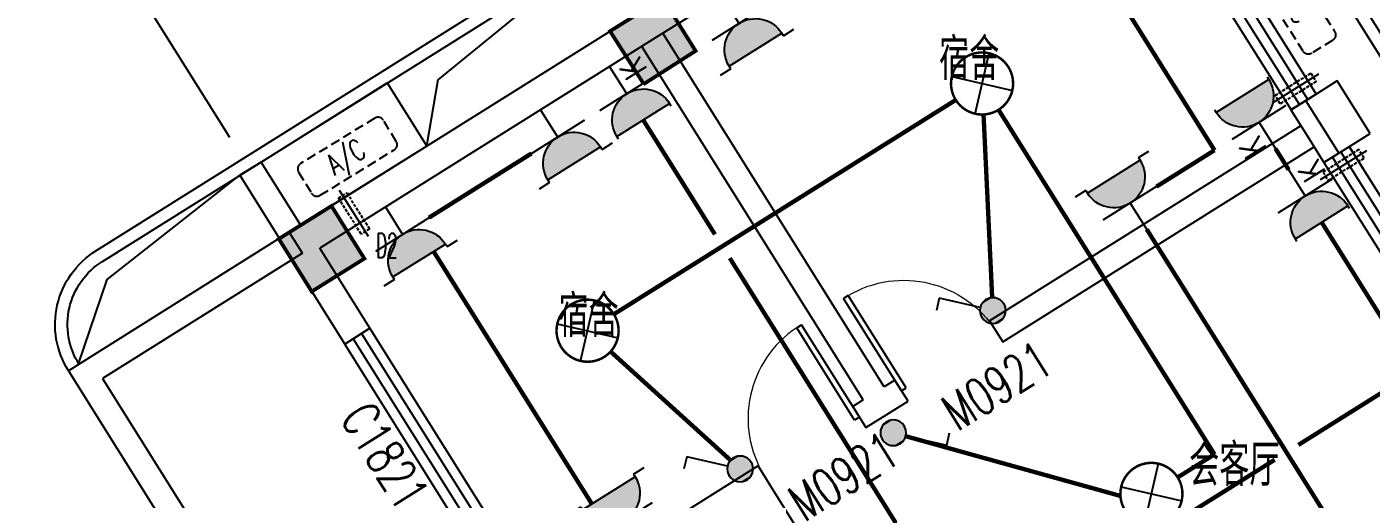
# Model space of a CAD drawing. Extents: x -9422388 to 15610651, y -1992469 to 953794.
# Drawn here: x -2638023 to -2627196, y -184694 to -180890 of the extents above; entities that cross this region are included whole.
import ezdxf
from ezdxf.enums import TextEntityAlignment as Align

# ---------------------------------------------------------------- set-up
doc = ezdxf.new("R2010")
doc.units = 0
doc.header["$LTSCALE"] = 1000
for name, pattern in [('( Hidden )', [0.375, 0.25, -0.125]), ('ACAD_ISO04W100', [30, 24, -3, 0, -3]), ('DASH', [0.35, 0.25, -0.1])]:
    doc.linetypes.add(name, pattern=pattern)
for name, color, linetype in [('A-ANNO-TEXT', 7, 'Continuous'), ('A-ELEV-LIN-0.3', 30, 'Continuous'), ('A-ELEV-LIN-0.4', 40, 'Continuous'), ('A-FLOR-HVAC', 4, 'Continuous'), ('A-FLOR-OTHER2-ON', 83, 'Continuous'), ('A-SECT-DOOR', 141, 'Continuous'), ('AXIS', 3, 'Continuous'), ('C-KZ', 2, 'Continuous'), ('C-Z-HATCH', 253, 'Continuous'), ('COLUMN', 9, 'Continuous'), ('EQUIP-插座', 3, 'Continuous'), ('EQUIP-照明', 3, 'Continuous'), ('PUB_TEXT', 7, 'Continuous'), ('TEL_TEXT', 7, 'Continuous'), ('WALL', 9, 'Continuous'), ('WALL-PARAPET', 6, 'Continuous'), ('WINDOW', 4, 'Continuous'), ('WINDOW_TEXT', 7, 'Continuous'), ('WIRE-插座', 5, 'Continuous'), ('WIRE-照明', 1, 'Continuous')]:
    doc.layers.add(name, color=color, linetype=linetype)
doc.layers.add('建筑底图', color=8, linetype='Continuous', lineweight=5)
doc.styles.add('_SIMPLEX', font='SIMPLEX.shx', dxfattribs={"width": 0.7})
doc.styles.add('_TCH_DIM', font='SIMPLEX', dxfattribs={"bigfont": 'GBCBIG'})
doc.styles.add('_TCH_DIM_T3', font='SIMPLEX', dxfattribs={"width": 0.705882, "bigfont": 'GBCBIG'})
doc.styles.add('_TCH_WINDOW', font='SIMPLEX', dxfattribs={"height": 3.5, "bigfont": 'GBCBIG'})
doc.styles.add('_TEL_ATTDEF', font='GBENOR', dxfattribs={"width": 0.8, "height": 3, "bigfont": 'GBCBIG'})
doc.styles.add('_TEL_DIM', font='SIMPLEX', dxfattribs={"width": 0.8, "height": 3.5, "bigfont": 'HZTXT'})
doc.styles.get("Standard").update_dxf_attribs({"font": 'gbenor.shx', "bigfont": 'gbcbig.shx'})
doc.dimstyles.new('_TCH_ARCH&&100', dxfattribs={"dimtxt": 297.5, "dimasz": 100, "dimexe": 250, "dimexo": 300, "dimgap": 126.25, "dimtad": 1, "dimdec": 0, "dimzin": 0, "dimdsep": 46, "dimtxsty": '_TCH_DIM_T3', "dimblk": 'ARCHTICK', "dimcen": 0.09, "dimclrt": 7, "dimazin": 2, "dimtfac": 1, "dimtdec": 0, "dimtix": 1, "dimtmove": 2, "dimatfit": 3, "dimfxl": 0, "dimtolj": 1, "dimtzin": 0, "dimarcsym": 0})

# ---------------------------------------------------------------- blocks, each defined once
blk = doc.blocks.new('KTWJ1')
at = {"layer": 'A-FLOR-HVAC', "color": 0, "linetype": '( Hidden )', "ltscale": 0.3}
blk.add_lwpolyline([(152982, -14209, 0.414214), (153032, -14259), (153732, -14259, 0.414214), (153782, -14209), (153782, -14009, 0.414214), (153732, -13959), (153032, -13959, 0.414214), (152982, -14009)], format="xyb", close=True, dxfattribs=at)
at = {"layer": 'A-FLOR-HVAC', "color": 0, "style": '_TCH_WINDOW', "width": 0.705882}
blk.add_text('A/C', height=170, dxfattribs=at).set_placement((153214, -14188))
blk = doc.blocks.new('KTB')
at = {"layer": 'A-SECT-DOOR', "color": 0}
blk.add_lwpolyline([(1060656, -376423), (1061320, -377483), (1061828, -377164), (1060235, -374622), (1059726, -374941), (1060390, -376000)], dxfattribs=at)
at = {"layer": 'A-FLOR-HVAC', "color": 8, "xscale": -1, "rotation": 122.0782976835921}
blk.add_blockref('KTWJ1', (966813, -252808), dxfattribs=at)
blk = doc.blocks.new('宿舍楼柱网1')
at = {"layer": 'C-Z-HATCH'}
h = blk.add_hatch(color=0, dxfattribs=at)
h.dxf.hatch_style = 1
edge = h.paths.add_edge_path()
edge.add_line((642259, 165280), (642680, 165549))
edge.add_line((642680, 165549), (642415, 165973))
edge.add_line((642415, 165973), (641991, 165708))
edge.add_line((641991, 165708), (642262, 165283))
h = blk.add_hatch(color=0, dxfattribs=at)
h.dxf.hatch_style = 1
h.paths.add_polyline_path([(642259, 165280), (642683, 165545), (642418, 165969), (641994, 165704)])
h = blk.add_hatch(color=0, dxfattribs=at)
h.dxf.hatch_style = 1
h.paths.add_polyline_path([(639588, 163611), (640012, 163876), (639747, 164300), (639323, 164035)])
at = {"layer": 'C-KZ', "color": 0, "const_width": 30}
for points in [[(642259, 165280), (642680, 165549), (642415, 165973), (641991, 165708), (642262, 165283)], [(639588, 163611), (640012, 163876), (639747, 164300), (639323, 164035), (639588, 163611)]]:
    blk.add_lwpolyline(points, dxfattribs=at)
blk = doc.blocks.new('A$C0CF77FE4')
at = {"layer": 'A-FLOR-OTHER2-ON', "color": 0, "linetype": 'ACAD_ISO04W100', "ltscale": 5}
blk.add_line((40, 440), (40, 0), dxfattribs=at)
at = {"layer": 'A-FLOR-OTHER2-ON', "color": 0, "linetype": 'DASH', "ltscale": 0.1}
blk.add_lwpolyline([(0, 390), (80, 390), (80, 50), (0, 50)], close=True, dxfattribs=at)
blk = doc.blocks.new('$TCHSYS$WIN2D')
at = {"color": 0}
for p, q in [((-0.5, 0.5), (0.5, 0.5)), ((-0.5, 0.5), (-0.5, -0.5)), ((0.5, 0.5), (0.5, -0.5)), ((0.5, 0.1667), (-0.5, 0.1667)), ((0.5, -0.1667), (-0.5, -0.1667)), ((-0.5, -0.5), (0.5, -0.5))]:
    blk.add_line(p, q, dxfattribs=at)
blk = doc.blocks.new('$DorLib2D$00000001')
at = {"color": 0}
for p, q in [((0.45, 0.975), (0.5, 0.975)), ((0.45, 0), (0.45, 0.975)), ((0.5, 0), (0.5, 0.975)), ((0.5, 0), (0.45, 0))]:
    blk.add_line(p, q, dxfattribs=at)
at = {"color": 0, "lineweight": 13}
blk.add_arc((0.475, 0), 0.975, 91.4693, 180, dxfattribs=at)
blk = doc.blocks.new('_ArchTick')
at = {"color": 0, "linetype": 'ByBlock', "const_width": 0.4}
blk.add_lwpolyline([(-0.5, -0.5), (0.5, 0.5)], dxfattribs=at)
blk = doc.blocks.new('*D627')
at = {"layer": 'AXIS', "color": 0, "lineweight": -2, "transparency": 16777216}
for p, q in [((1917797, -372113), (1916071, -369359)), ((1908154, -374616), (1916204, -369571)), ((1909747, -377158), (1908021, -374404))]:
    blk.add_line(p, q, dxfattribs=at)
at = {"layer": 'Defpoints', "color": 0, "transparency": 16777216}
for p in [(1916204, -369571), (1917956, -372367), (1909907, -377412)]:
    blk.add_point(p, dxfattribs=at)
at = {"layer": 'AXIS', "color": 0, "lineweight": -2, "transparency": 16777216, "xscale": 100, "yscale": 100, "zscale": 100}
for p, rotation in [((1916204, -369571), 32.07829767622253), ((1908154, -374616), 212.0782976762225)]:
    blk.add_blockref('_ArchTick', p, dxfattribs=dict(at, rotation=rotation))
at = {"layer": 'AXIS', "color": 7, "transparency": 16777216, "insert": (1912033, -371860), "char_height": 297.5, "attachment_point": 5, "rotation": 32.0783, "style": '_TCH_DIM_T3'}
blk.add_mtext('\\A1;9500', dxfattribs=at)
blk = doc.blocks.new('*D628')
at = {"layer": 'AXIS', "color": 0, "lineweight": -2, "transparency": 16777216}
for p, q in [((1911442, -376096), (1910141, -374020)), ((1908579, -375294), (1910274, -374232)), ((1909747, -377158), (1908446, -375082))]:
    blk.add_line(p, q, dxfattribs=at)
at = {"layer": 'Defpoints', "color": 0, "transparency": 16777216}
for p in [(1910274, -374232), (1911601, -376350), (1909907, -377412)]:
    blk.add_point(p, dxfattribs=at)
at = {"layer": 'AXIS', "color": 0, "lineweight": -2, "transparency": 16777216, "xscale": 100, "yscale": 100, "zscale": 100}
for p, rotation in [((1910274, -374232), 32.07829767622299), ((1908579, -375294), 212.078297676223)]:
    blk.add_blockref('_ArchTick', p, dxfattribs=dict(at, rotation=rotation))
at = {"layer": 'AXIS', "color": 7, "transparency": 16777216, "insert": (1909280, -374530), "char_height": 297.5, "attachment_point": 5, "rotation": 32.0783, "style": '_TCH_DIM_T3'}
blk.add_mtext('\\A1;2000', dxfattribs=at)
blk = doc.blocks.new('*D629')
at = {"layer": 'AXIS', "color": 0, "lineweight": -2, "transparency": 16777216}
for p, q in [((1913222, -374981), (1911920, -372905)), ((1910274, -374232), (1912053, -373117)), ((1911442, -376096), (1910141, -374020))]:
    blk.add_line(p, q, dxfattribs=at)
at = {"layer": 'Defpoints', "color": 0, "transparency": 16777216}
for p in [(1912053, -373117), (1913381, -375235), (1911601, -376350)]:
    blk.add_point(p, dxfattribs=at)
at = {"layer": 'AXIS', "color": 0, "lineweight": -2, "transparency": 16777216, "xscale": 100, "yscale": 100, "zscale": 100}
for p, rotation in [((1912053, -373117), 32.07829767622366), ((1910274, -374232), 212.0782976762237)]:
    blk.add_blockref('_ArchTick', p, dxfattribs=dict(at, rotation=rotation))
at = {"layer": 'AXIS', "color": 7, "transparency": 16777216, "insert": (1911017, -373441), "char_height": 297.5, "attachment_point": 5, "rotation": 32.0783, "style": '_TCH_DIM_T3'}
blk.add_mtext('\\A1;2100', dxfattribs=at)
blk = doc.blocks.new('*D648')
at = {"layer": 'AXIS', "color": 0, "lineweight": -2, "transparency": 16777216}
for p, q in [((1919589, -372524), (1921665, -371223)), ((1921453, -371356), (1923365, -374406)), ((1921501, -375574), (1923577, -374273))]:
    blk.add_line(p, q, dxfattribs=at)
at = {"layer": 'Defpoints', "color": 0, "transparency": 16777216}
for p in [(1919335, -372683), (1923365, -374406), (1921247, -375734)]:
    blk.add_point(p, dxfattribs=at)
at = {"layer": 'AXIS', "color": 0, "lineweight": -2, "transparency": 16777216, "xscale": 100, "yscale": 100, "zscale": 100}
for p, rotation in [((1921453, -371356), 122.078297676223), ((1923365, -374406), 302.078297676223)]:
    blk.add_blockref('_ArchTick', p, dxfattribs=dict(at, rotation=rotation))
at = {"layer": 'AXIS', "color": 7, "transparency": 16777216, "insert": (1922642, -372735), "char_height": 297.5, "attachment_point": 5, "rotation": 302.0783, "style": '_TCH_DIM_T3'}
blk.add_mtext('\\A1;3600', dxfattribs=at)
blk = doc.blocks.new('*D655')
at = {"layer": 'AXIS', "color": 0, "lineweight": -2, "transparency": 16777216}
for p, q in [((1909336, -378950), (1907260, -380251)), ((1907472, -380118), (1909384, -383169)), ((1911248, -382000), (1909172, -383302))]:
    blk.add_line(p, q, dxfattribs=at)
at = {"layer": 'Defpoints', "color": 0, "transparency": 16777216}
for p in [(1909591, -378791), (1911502, -381841), (1909384, -383169)]:
    blk.add_point(p, dxfattribs=at)
at = {"layer": 'AXIS', "color": 0, "lineweight": -2, "transparency": 16777216, "xscale": 100, "yscale": 100, "zscale": 100}
for p, rotation in [((1907472, -380118), 122.0782976762225), ((1909384, -383169), 302.0782976762225)]:
    blk.add_blockref('_ArchTick', p, dxfattribs=dict(at, rotation=rotation))
at = {"layer": 'AXIS', "color": 7, "transparency": 16777216, "insert": (1908661, -381498), "char_height": 297.5, "attachment_point": 5, "rotation": 302.0783, "style": '_TCH_DIM_T3'}
blk.add_mtext('\\A1;3600', dxfattribs=at)
blk = doc.blocks.new('$equip$00002539')
for p, q in [((-0.354, 0.354), (0.354, -0.354)), ((0.354, 0.354), (-0.354, -0.354))]:
    blk.add_line(p, q)
at = {"const_width": 0.04}
blk.add_lwpolyline([(-0.5, 0, 1), (0.5, 0, 1), (-0.5, 0, 0.911406)], format="xyb", dxfattribs=at)
blk.add_circle((0, 0), 0.5)
for p in [(0, 0.5), (-0.5, 0), (0.5, 0), (0, -0.5)]:
    blk.add_point(p)
at = {"color": 7, "style": '_TEL_DIM', "flags": 1}
blk.add_attdef('A', text='', height=0.00002, dxfattribs=at).set_placement((0, 0), align=Align.MIDDLE_CENTER)
blk = doc.blocks.new('$equip$00001764')
for p, q in [((-0.5, 1.05), (-0.5, 1)), ((-0.5, 1), (0.5, 1)), ((0.5, 1.05), (0.5, 1)), ((0.5, 0.5), (-0.5, 0.5)), ((0, 0.5), (0, 0))]:
    blk.add_line(p, q)
blk.add_arc((0, 1), 0.5, 180, 0)
for p in [(-0.5, 0.5), (0.5, 0.5), (0, 0)]:
    blk.add_point(p)
for points in [[(0.433, 0.75), (-0.433, 0.75), (0.5, 1), (-0.5, 1)], [(0.25, 0.567), (-0.25, 0.567), (0.433, 0.75), (-0.433, 0.75)], [(0, 0.5), (0, 0.5), (0.25, 0.567), (-0.25, 0.567)]]:
    blk.add_solid(points)
at = {"color": 7, "style": '_TEL_DIM'}
blk.add_attdef('$TEXT$', text='', height=0.4, dxfattribs=at).set_placement((0.303, 0.211), align=Align.MIDDLE_CENTER)
at = {"color": 7, "style": '_TEL_DIM', "flags": 1}
blk.add_attdef('A', text='', height=0.00002, dxfattribs=at).set_placement((0, 0), align=Align.MIDDLE_CENTER)
blk = doc.blocks.new('$equip$00001240')
for p, q in [((-0.5, 1.05), (-0.7, 1.05)), ((-0.5, 1.05), (-0.5, 1)), ((-0.5, 1), (0.5, 1)), ((0.5, 1.05), (0.7, 1.05)), ((0.5, 1.05), (0.5, 1)), ((-0.5, 0.5), (0.5, 0.5)), ((0, 0.5), (0, 0))]:
    blk.add_line(p, q)
blk.add_arc((0, 1), 0.5, 180, 0)
for points in [[(0.433, 0.75), (-0.433, 0.75), (0.5, 1), (-0.5, 1)], [(0.25, 0.567), (-0.25, 0.567), (0.433, 0.75), (-0.433, 0.75)], [(0, 0.5), (0, 0.5), (0.25, 0.567), (-0.25, 0.567)]]:
    blk.add_solid(points)
at = {"layer": 'EQUIP-照明'}
for p in [(0, 1), (-0.5, 0.5), (0.5, 0.5), (0, 0)]:
    blk.add_point(p, dxfattribs=at)
at = {"layer": 'EQUIP-照明', "flags": 9}
blk.add_attdef('A', (0, 0), '', height=0.00002, dxfattribs=at)
blk = doc.blocks.new('$equip$00001962')
for p, q in [((0.147, 0.356), (0.625, 0.833)), ((0.625, 0.833), (0.766, 0.692))]:
    blk.add_line(p, q)
blk.add_circle((0, 0.208), 0.208)
for p in [(0, 0.417), (-0.208, 0.208), (0, 0), (0.208, 0.208)]:
    blk.add_point(p)
for points in [[(-0.18, 0.313), (0.18, 0.313), (-0.208, 0.208), (0.208, 0.208)], [(-0.104, 0.389), (0.104, 0.389), (-0.18, 0.313), (0.18, 0.313)], [(0, 0.417), (0, 0.417), (-0.104, 0.389), (0.104, 0.389)], [(-0.18, 0.104), (0.18, 0.104), (-0.208, 0.208), (0.208, 0.208)], [(-0.104, 0.028), (0.104, 0.028), (-0.18, 0.104), (0.18, 0.104)], [(0, 0), (0, 0), (-0.104, 0.028), (0.104, 0.028)]]:
    blk.add_solid(points)
at = {"layer": 'TEL_TEXT', "style": '_TEL_DIM', "flags": 1}
blk.add_attdef('A', text='', height=0.00002, dxfattribs=at).set_placement((0, 0), align=Align.MIDDLE_CENTER)
blk = doc.blocks.new('4444')
at = {"layer": 'A-ELEV-LIN-0.3', "color": 8}
for points in [[(1910300.1, -378228), (1910300.1, -378228, -0.4142136), (1910521.4, -377263.1), (1917469.5, -372908.3, -0.4142136), (1919537.1, -373382.6), (1932807.3, -394555, -0.2728148), (1932848.7, -396077.9), (1928630, -403701.1, -0.2728148), (1927317.5, -404474.7), (1876130.2, -404474.7, -0.4142134), (1874530.2, -402874.7), (1874530.2, -394774.7, -0.4142137), (1875230.2, -394074.7), (1875230.2, -394074.7)], [(1910384.8, -378174.9), (1910384.8, -378174.9, -0.4142136), (1910574.5, -377347.8), (1917522.6, -372993, -0.4142136), (1919452.3, -373435.7), (1932722.6, -394608.1, -0.2728148), (1932761.2, -396029.5), (1928542.5, -403652.6, -0.2728148), (1927317.5, -404374.7), (1904330.2, -404374.7)]]:
    blk.add_lwpolyline(points, format="xyb", dxfattribs=at)
blk.add_lwpolyline([(1911851.7, -376547.5), (1911682.3, -376653.7), (1911999.1, -377159.3), (1912168.6, -377053)], close=True, dxfattribs=at)
at = {"layer": 'A-ELEV-LIN-0.4', "color": 8}
for points in [[(1914478.4, -374901.1), (1913276.2, -375885.2), (1913184.7, -376420.4)], [(1910382.9, -378171.8), (1910613, -377494), (1911682.3, -376653.7)]]:
    blk.add_lwpolyline(points, dxfattribs=at)
at = {"layer": 'A-SECT-DOOR', "color": 8}
blk.add_lwpolyline([(1912168.6, -377053), (1911851.7, -376547.5), (1912868.5, -375910.2), (1913187.1, -376418.5)], close=True, dxfattribs=at)
at = {"layer": 'AXIS', "color": 8}
blk.add_line((1911601.5, -376350.1), (1909477.2, -372960.8), dxfattribs=at)
at = {"layer": 'COLUMN', "color": 8}
for p, q in [((1920520.8, -375893.6), (1920266.6, -376052.9)), ((1920786.3, -376317.2), (1920520.8, -375893.6)), ((1920266.6, -376052.9), (1920532.1, -376476.6)), ((1920532.1, -376476.6), (1920786.3, -376317.2))]:
    blk.add_line(p, q, dxfattribs=at)
at = {"layer": 'WALL', "color": 8}
for p, q in [((1918443.2, -373407.3), (1915003.1, -375563.5)), ((1914875.6, -375360.2), (1911994.7, -377165.8)), ((1915003.1, -375563.5), (1912325.5, -377241.7)), ((1916872.2, -378357.4), (1915087.8, -375510.4)), ((1916702.7, -378463.6), (1914918.3, -375616.6)), ((1920351.3, -375999.7), (1920147.9, -376127.2)), ((1920351.3, -375999.8), (1920351.3, -375999.7)), ((1920147.9, -376127.2), (1920280.7, -376339.1)), ((1920227.6, -376254.3), (1917719.5, -377826.3)), ((1920280.7, -376339.1), (1920413.5, -376550.9)), ((1917825.7, -377995.8), (1920333.8, -376423.8)), ((1920413.5, -376550.9), (1920532.1, -376476.6)), ((1911994.7, -377165.8), (1912525.8, -378013.1)), ((1912729.1, -377885.7), (1912325.5, -377241.7)), ((1917719.5, -377826.3), (1917825.7, -377995.8)), ((1912525.8, -378013.1), (1912729.1, -377885.7)), ((1916956.9, -378304.3), (1916872.2, -378357.4)), ((1917063.2, -378473.8), (1916956.9, -378304.3)), ((1916702.7, -378463.6), (1916618, -378516.7)), ((1916618, -378516.7), (1916724.2, -378686.2)), ((1916893.7, -378580), (1917063.2, -378473.8)), ((1916724.2, -378686.2), (1916893.7, -378580)), ((1915770.7, -379047.8), (1913906.6, -380216.2)), ((1915855.4, -378994.7), (1915770.7, -379047.8)), ((1915961.6, -379164.2), (1915855.4, -378994.7)), ((1916917.6, -380689.3), (1915961.6, -379164.2))]:
    blk.add_line(p, q, dxfattribs=at)
at = {"layer": 'WALL-PARAPET', "color": 8}
for p, q in [((1912079.4, -377112.7), (1910300.1, -378228)), ((1912185.6, -377282.2), (1912079.4, -377112.7)), ((1912185.6, -377282.2), (1910575.7, -378291.2)), ((1910300.1, -378228), (1918888.8, -391931.2)), ((1910575.7, -378291.2), (1919058.3, -391825))]:
    blk.add_line(p, q, dxfattribs=at)
at = {"color": 8}
blk.add_blockref('宿舍楼柱网1', (1272672.3, -541201.1), dxfattribs=at)
at = {"layer": 'A-FLOR-HVAC', "color": 8, "rotation": 31.47243854445313}
blk.add_blockref('KTWJ1', (1774363.5, -444550), dxfattribs=at)
at = {"layer": 'A-FLOR-OTHER2-ON', "color": 8, "linetype": 'DASH'}
for p, rotation in [((1920392.3, -375871.7), 122.0783001587689), ((1912518.1, -376754.1), 212.0783001587689)]:
    blk.add_blockref('A$C0CF77FE4', p, dxfattribs=dict(at, rotation=rotation))
at = {"layer": 'A-FLOR-OTHER2-ON', "color": 8, "linetype": 'DASH', "xscale": -1, "rotation": 122.0783001587689}
blk.add_blockref('A$C0CF77FE4', (1920736.3, -376420.5), dxfattribs=at)
at = {"layer": 'A-SECT-DOOR', "color": 8}
blk.add_blockref('KTB', (859961, 0), dxfattribs=at)
at = {"layer": 'WINDOW', "color": 8}
ref = blk.add_blockref('$TCHSYS$WIN2D', (1919466.3, -374813.7), dxfattribs=dict(at, xscale=2950, yscale=-240, zscale=2950, rotation=302.078297676223))
ref.add_attrib('A', 'C3021', (1919272.7, -374036.4), dxfattribs={"layer": 'WINDOW_TEXT', "color": 8, "height": 297.5, "rotation": 302.0783, "style": '_TCH_WINDOW', "width": 0.705882})
ref = blk.add_blockref('$TCHSYS$WIN2D', (1921298.5, -377737), dxfattribs=dict(at, xscale=2950, yscale=240, zscale=2950, rotation=302.0782976762235))
ref.add_attrib('A', 'C2921', (1921421.1, -377473.8), dxfattribs={"layer": 'WINDOW_TEXT', "color": 8, "height": 297.5, "rotation": 302.0783, "style": '_TCH_WINDOW', "width": 0.705882})
ref = blk.add_blockref('$DorLib2D$00000001', (1917391.3, -378150), dxfattribs=dict(at, xscale=900, yscale=-900, zscale=900, rotation=212.0782976762207))
ref.add_attrib('A', 'M0921', (1917461.9, -378723.9), dxfattribs={"layer": 'WINDOW_TEXT', "color": 8, "height": 297.5, "rotation": 32.0783, "style": '_TCH_WINDOW', "width": 0.705882})
ref = blk.add_blockref('$DorLib2D$00000001', (1916289.8, -378840.5), dxfattribs=dict(at, xscale=-900, yscale=-900, zscale=-900, rotation=212.0782976762187))
ref.add_attrib('A', 'M0921', (1916227.7, -379452.7), dxfattribs={"layer": 'WINDOW_TEXT', "color": 8, "height": 297.5, "rotation": 32.0783, "style": '_TCH_WINDOW', "width": 0.705882})
ref = blk.add_blockref('$TCHSYS$WIN2D', (1913105.4, -378712), dxfattribs=dict(at, xscale=-1800, yscale=240, zscale=-1800, rotation=302.0782976762235))
ref.add_attrib('A', 'C1821', (1912483.8, -378609.8), dxfattribs={"layer": 'WINDOW_TEXT', "color": 8, "height": 297.5, "rotation": 302.0783, "style": '_TCH_WINDOW', "width": 0.705882})
at = {"layer": 'A-ANNO-TEXT', "color": 8, "linetype": 'DASH', "style": '_SIMPLEX', "width": 0.5}
blk.add_text('D2', height=200, dxfattribs=at).set_placement((1912777.3, -377320.1))
at = {"layer": 'PUB_TEXT', "color": 8, "style": '_TCH_DIM'}
for s, p in [('宿舍', (1917312.8, -375887.1)), ('宿舍', (1914247.4, -377956.7)), ('会客厅', (1919327.3, -379156.4))]:
    blk.add_text(s, height=337.59, dxfattribs=at).set_placement(p)
at = {"layer": 'AXIS', "color": 8}
for p1, p2, distance, picture, middle in [((1909906.8, -377412.3), (1917956.4, -372367), 3300, '*D627', (1912033, -371860.5)), ((1919334.8, -372683.3), (1921246.7, -375733.6), 2500, '*D648', (1922642, -372734.7)), ((1911601.5, -376350.1), (1913380.8, -375234.9), 2500, '*D629', (1911017.4, -373441.2)), ((1909906.8, -377412.3), (1911601.5, -376350.1), 2500, '*D628', (1909280.4, -374529.9)), ((1909590.6, -378790.7), (1911502.5, -381841), -2500, '*D655', (1908661.2, -381497.5))]:
    dim = blk.add_aligned_dim(p1=p1, p2=p2, distance=distance, dimstyle='_TCH_ARCH&&100', dxfattribs=at)
    dim.commit()
    dim.dimension.update_dxf_attribs({"geometry": picture, "text_midpoint": middle})

msp = doc.modelspace()

# ---------------------------------------------------------------- linework, layer by layer
at = {"layer": 'WIRE-插座', "linetype": 'Continuous', "const_width": 35}
for points in [[(-2629864.49442, -179638.05529), (-2628457.13859, -181883.46162)], [(-2633058.47901, -181639.95257), (-2632480.93209, -182561.41642)], [(-2633959.34685, -181909.5437), (-2634784.63959, -182426.81335)], [(-2628457.13859, -181883.46162), (-2628923.80437, -182175.95425)], [(-2627965.95149, -181870.64655), (-2627859.73595, -182040.11118)], [(-2629002.86574, -182520.55445), (-2627356.52503, -185147.25623)], [(-2627594.19712, -182463.77275), (-2626840.06683, -183666.97161)], [(-2634747.19403, -182698.39037), (-2633472.60762, -184731.96591)], [(-2632361.43961, -182752.06412), (-2630472.49915, -185765.82851)], [(-2626840.06683, -183666.97161), (-2627781.65727, -184257.1333)], [(-2627972.30497, -184376.62578), (-2628713.71255, -184841.31863)]]:
    msp.add_lwpolyline(points, dxfattribs=at)
at = {"layer": 'WIRE-照明', "linetype": 'Continuous', "const_width": 35}
for points in [[(-2630541.19018, -181478.41329), (-2633294.99039, -183204.41572)], [(-2630196.58998, -181557.47465), (-2628457.14788, -184332.71758)], [(-2630317.56345, -181595.36543), (-2630247.86834, -183070.81873)], [(-2633321.54407, -183505.03151), (-2632355.21306, -184380.45079)], [(-2630944.01431, -184187.00291), (-2629214.89245, -184668.04756)], [(-2628457.14788, -184332.71758), (-2628753.71091, -184518.59472)]]:
    msp.add_lwpolyline(points, dxfattribs=at)

# ---------------------------------------------------------------- block references
at = {"layer": 'EQUIP-插座'}
for p, xscale, yscale, zscale, rotation in [((-2632419.92405, -180649.63113), -499.9999999999999, 499.9999999999999, 500, 212.0782976762257), ((-2633880.28549, -181564.94349), -500, 500.0000000000001, 500.0000000000001, 212.0782976762256), ((-2629002.86574, -182520.55445), -500, 500.0000000000001, 500.0000000000001, 32.07829767622559), ((-2635129.2398, -182347.75198), -500, 500.0000000000001, 500.0000000000001, 212.0782976762256), ((-2633070.01682, -185069.72727), -500, 500.0000000000001, 500.0000000000001, 32.07829767622559)]:
    msp.add_blockref('$equip$00001240', p, dxfattribs=dict(at, xscale=xscale, yscale=yscale, zscale=zscale, rotation=rotation))
ref = msp.add_blockref('$equip$00001764', (-2633324.01784, -181216.291), dxfattribs=dict(at, xscale=-500, yscale=500.0000000000001, zscale=500.0000000000001, rotation=212.0782976762256))
ref.add_attrib('$TEXT$', 'K', dxfattribs={"layer": '0', "color": 7, "height": 200, "rotation": 122.078297676, "style": '_TEL_ATTDEF'}).set_placement((-2633139.58901, -181225.21821), align=Align.MIDDLE_CENTER)
ref = msp.add_blockref('$equip$00001764', (-2627965.95149, -181870.64655), dxfattribs=dict(at, xscale=-500, yscale=500.0000000000001, zscale=500.0000000000001, rotation=32.07829767622559))
ref.add_attrib('$TEXT$', 'K', dxfattribs={"layer": '0', "color": 7, "height": 200, "rotation": 122.078297676, "style": '_TEL_ATTDEF'}).set_placement((-2628150.38032, -181861.71934), align=Align.MIDDLE_CENTER)
ref = msp.add_blockref('$equip$00001764', (-2627859.73595, -182040.11118), dxfattribs=dict(at, xscale=-500, yscale=500.0000000000001, zscale=500.0000000000001, rotation=212.0782976762256))
ref.add_attrib('$TEXT$', 'K', dxfattribs={"layer": '0', "color": 7, "height": 200, "rotation": 122.078297676, "style": '_TEL_ATTDEF'}).set_placement((-2627675.30712, -182049.03839), align=Align.MIDDLE_CENTER)
at = {"layer": 'EQUIP-照明'}
for name, p, xscale, yscale, zscale, rotation in [('$equip$00002539', (-2630329.35939, -181345.64387), -499.9999999999999, 499.9999999999999, 500, 122.0782976762255), ('$equip$00001962', (-2630187.63277, -183263.1322), -500, 500.0000000000001, 500.0000000000001, 32.07829767622559), ('$equip$00002539', (-2633506.82117, -183337.18515), -499.9999999999999, 499.9999999999999, 500, 122.0782976762255), ('$equip$00001962', (-2631099.69037, -184070.82102), -500, 500.0000000000001, 500.0000000000001, 212.0782976762256), ('$equip$00001962', (-2632222.69368, -184538.6496), -500, 500.0000000000001, 500.0000000000001, 32.07829767622559), ('$equip$00002539', (-2628965.43883, -184651.52811), -499.9999999999999, 499.9999999999999, 500, 122.0782976762255)]:
    msp.add_blockref(name, p, dxfattribs=dict(at, xscale=xscale, yscale=yscale, zscale=zscale, rotation=rotation))
at = {"layer": '建筑底图', "color": 8}
msp.add_blockref('4444', (-4547988.93389, 194568.76239), dxfattribs=at)

doc.saveas('drawing.dxf')
